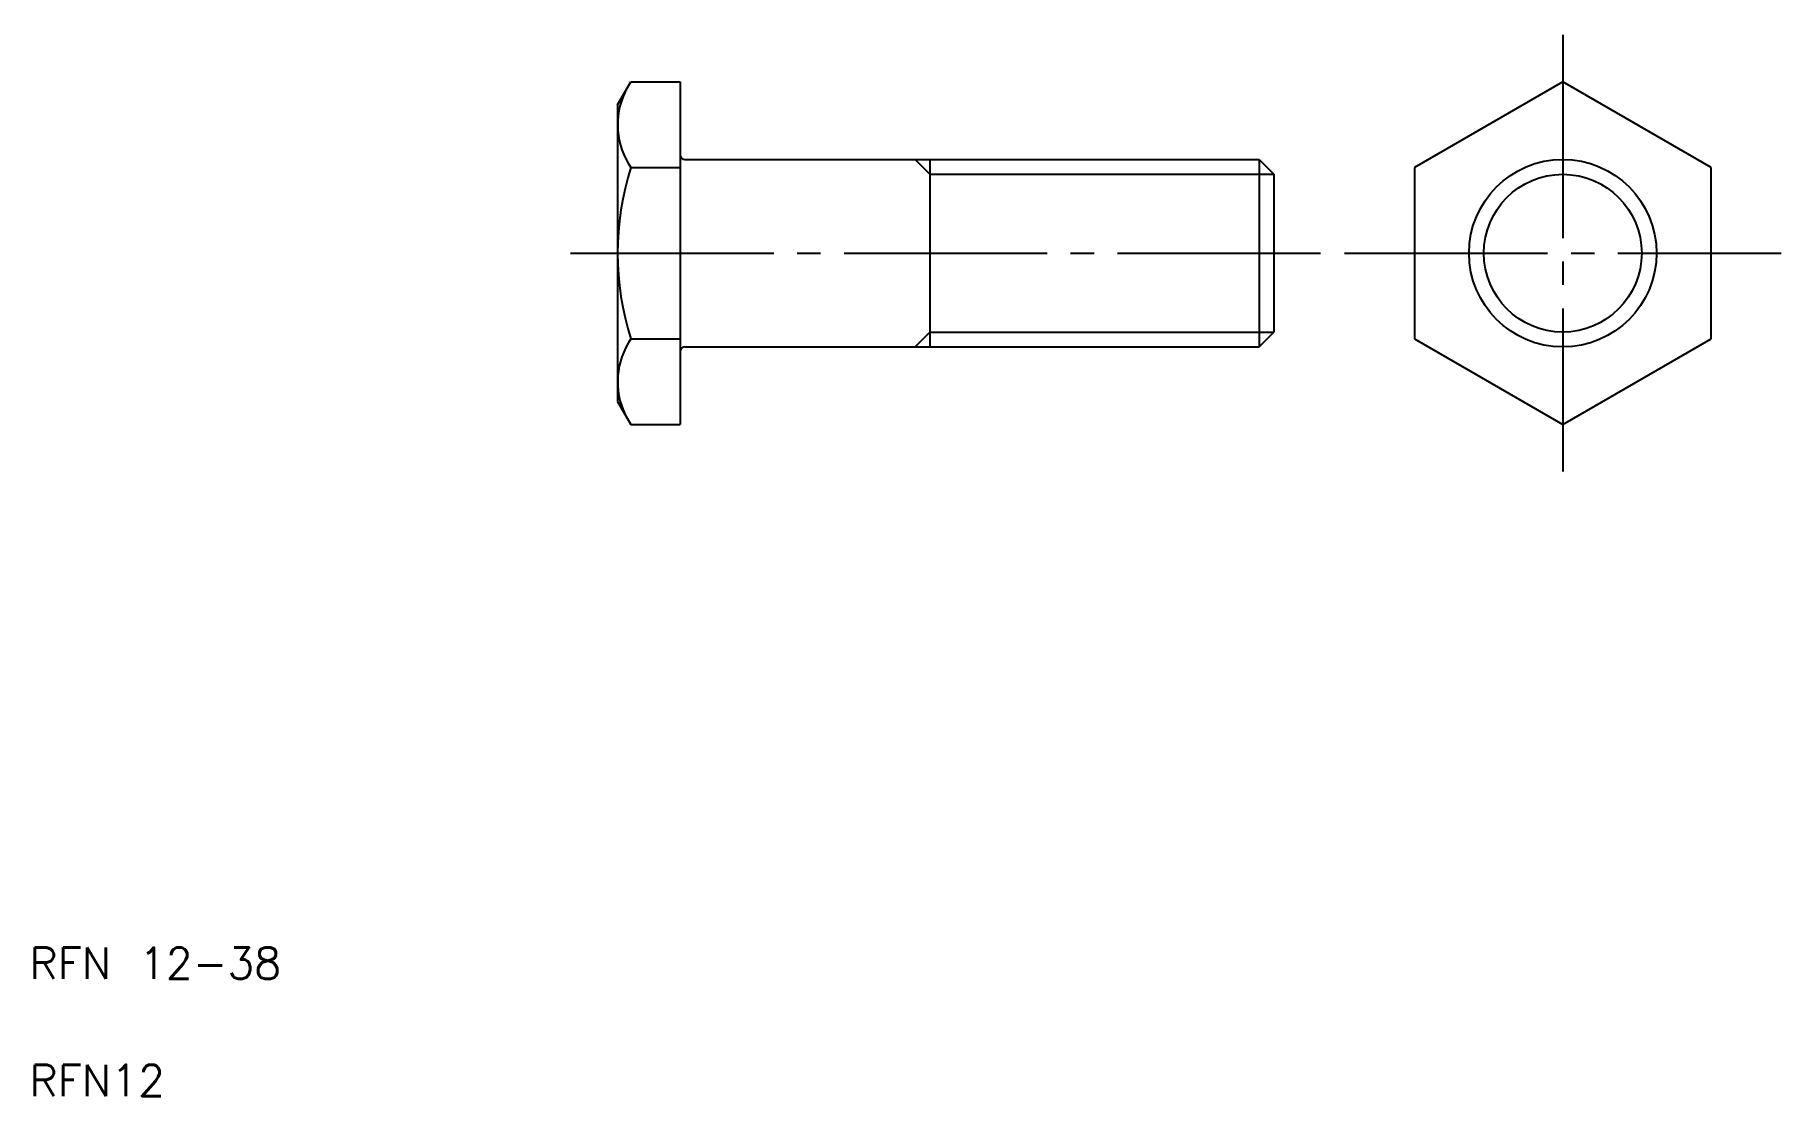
# Model space of a CAD drawing. Extents: x 5 to 117, y 5 to 73.
import ezdxf

# ---------------------------------------------------------------- set-up
doc = ezdxf.new("R2010")
doc.units = 0
doc.linetypes.add('CENTER', pattern=[17.5, 13, -1.5, 1.5, -1.5])
doc.layers.get('0').update_dxf_attribs({"linetype": 'CONTINUOUS'})
doc.layers.add('CENTER', color=1, linetype='CENTER')
doc.styles.get("Standard").update_dxf_attribs({"font": 'txt', "bigfont": 'BIGFONT'})

msp = doc.modelspace()

# ---------------------------------------------------------------- linework, layer by layer
at = {"color": 7, "linetype": 'CONTINUOUS'}
for p, q in [((42.63, 68.44), (43.48, 69.91)), ((43.48, 69.91), (46.63, 69.91)), ((46.63, 69.91), (46.63, 47.97)), ((103.13, 69.91), (93.63, 64.42)), ((112.63, 64.42), (103.13, 69.91)), ((42.63, 68.44), (42.63, 49.44)), ((46.93, 64.94), (83.69, 64.94)), ((62.63, 64.94), (62.63, 52.94)), ((83.69, 64.94), (83.69, 52.94)), ((83.69, 64.94), (84.63, 63.99)), ((43.48, 64.42), (46.63, 64.42)), ((84.63, 63.99), (84.63, 53.88)), ((93.63, 64.42), (93.63, 53.45)), ((112.63, 53.45), (112.63, 64.42)), ((84.63, 61.46), (84.63, 61.46)), ((84.63, 58.94), (84.63, 58.94)), ((83.69, 52.94), (84.63, 53.88)), ((43.48, 53.45), (46.63, 53.45)), ((46.93, 52.94), (83.69, 52.94)), ((93.63, 53.45), (103.13, 47.97)), ((103.13, 47.97), (112.63, 53.45)), ((42.63, 49.44), (43.48, 47.97)), ((43.48, 47.97), (46.63, 47.97))]:
    msp.add_line(p, q, dxfattribs=at)
at = {"color": 3, "linetype": 'CONTINUOUS'}
for p, q in [((61.69, 64.94), (62.63, 63.99)), ((62.63, 63.99), (84.63, 63.99)), ((61.69, 52.94), (62.63, 53.88)), ((62.63, 53.88), (84.63, 53.88))]:
    msp.add_line(p, q, dxfattribs=at)
at = {"color": 7, "linetype": 'CONTINUOUS'}
msp.add_circle((103.13, 58.94), 6, dxfattribs=at)
at = {"color": 3, "linetype": 'CONTINUOUS'}
msp.add_circle((103.13, 58.94), 5.05, dxfattribs=at)
at = {"color": 7, "linetype": 'CONTINUOUS'}
for centre, radius, start, end in [((47.49, 67.16), 4.85, 154.4041, 214.4033), ((46.93, 65.24), 0.3, 180, 270), ((60.73, 58.94), 18.09, 162.3531, 197.6469), ((47.49, 50.71), 4.85, 145.5967, 205.5959), ((46.93, 52.64), 0.3, 90, 180)]:
    msp.add_arc(centre, radius, start, end, dxfattribs=at)
at = {"layer": 'CENTER', "color": 1, "linetype": 'CENTER'}
for p, q in [((103.13, 72.91), (103.13, 44.97)), ((39.63, 58.94), (87.63, 58.94)), ((89.16, 58.94), (117.1, 58.94))]:
    msp.add_line(p, q, dxfattribs=at)

# ---------------------------------------------------------------- texts
at = {"color": 7, "linetype": 'CONTINUOUS'}
for s, p in [('RFN 12-38', (5, 12.5)), ('RFN12', (5, 5))]:
    msp.add_text(s, height=2, dxfattribs=at).set_placement(p)

doc.saveas('drawing.dxf')
